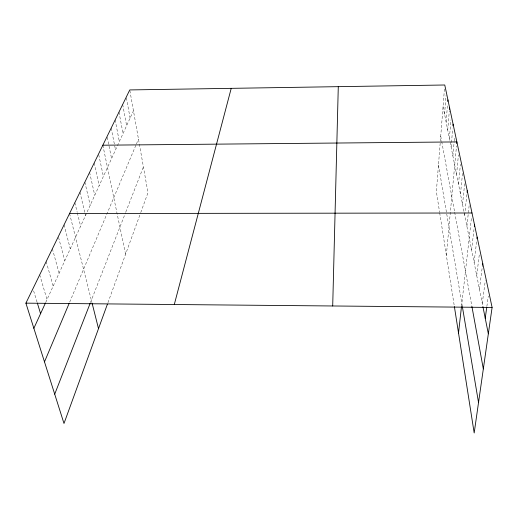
<?xml version="1.0" encoding="UTF-8"?>
<svg xmlns="http://www.w3.org/2000/svg" width="518" height="518" viewBox="0 0 518 518"><rect width="100%" height="100%" fill="white"/><g stroke="black" fill="none" stroke-linecap="round" stroke-linejoin="round"><path stroke-width="0.39" stroke-dasharray="2.59 1.94" d="M444.438 89.012L436.37 191.628L439.581 212.115M444.554 114.213L446.063 95.454M446.108 122.008L447.533 104.636M447.714 130.063L449.326 110.923M449.378 138.39L450.971 119.865M451.094 147.008L452.687 128.937M452.868 155.924L454.163 141.641M454.234 140.851L454.519 137.671M446.354 255.348L456.494 145.927M456.565 174.449L458.424 154.888M458.482 184.071L460.411 164.316M460.47 194.043L462.548 173.297M462.529 204.383L464.698 183.333M464.672 215.119L466.841 194.651M466.893 226.262L469.23 204.817M461.48 306.656L471.548 217.003M471.607 249.909L473.97 229.526M474.112 262.458L476.664 241.103M476.715 275.537L479.48 253.192M479.435 289.173L482.53 264.976M482.271 303.406L485.295 280.581M486.868 306.371L488.286 296.063M107.945 302.693L140.501 213.254M140.754 212.542L147.98 192.702L129.895 90.708M90.488 302.493L125.511 212.762M125.783 212.063L143.408 166.919M69.69 302.136L136.143 144.619M136.435 143.926L138.474 139.089M45.72 302.402L117.113 146.458M117.431 145.759L133.45 110.761M33.644 290.948L37.108 302.292M39.705 274.818L47.008 299.592M46.173 261.538L53.173 286.111M52.376 248.802L59.097 273.174M58.54 237.354L64.789 260.742M64.057 224.825L70.26 248.789M69.554 213.533L91.939 302.518M74.851 202.661L77.15 212.082M77.344 212.866L80.601 226.204M79.947 192.197L85.489 215.533M84.861 182.116L90.203 205.238M89.595 172.39L94.749 195.299M94.166 163.008L99.139 185.709M98.744 154.727L103.386 176.444M102.836 145.202L125.576 254.254M107.239 137.283L111.571 158.56M443.052 106.663L482.899 306.533M111.182 128.076L115.52 149.935M115.145 119.943L119.341 141.589M118.978 112.076L123.038 133.514M122.688 104.455L126.619 125.686M440.734 136.079L441.595 140.779M441.737 141.556L454.526 211.467M454.668 212.231L471.924 306.559M126.424 97.857L130.089 118.11M438.468 164.938L462.36 306.643M439.691 212.846L454.383 306.598"/><path stroke-width="0.78" d="M332.705 305.976L338.286 86.668M447.798 101.483L447.928 99.903M449.456 109.33L449.592 107.738M452.965 125.796L453.101 124.223M456.721 143.518L456.87 141.919L102.836 145.202M467.087 192.295L467.255 190.721M458.521 332.996L461.48 306.656M474.333 226.392L474.514 224.825M476.948 238.727L477.136 237.147M482.53 264.976L482.731 263.416M485.236 318.272L486.765 307.168M107.414 304.157L63.992 423.471L25.9 303.153L129.759 89.931L444.755 84.997L492.1 307.446L474.184 433.003L454.383 306.598M174.294 304.519L231.222 88.345M54.714 394.153L90.197 303.237M44.49 361.868L69.056 303.626M33.864 328.302L45.396 303.101M69.554 213.533L471.995 212.995M25.9 303.153L492.1 307.446M37.341 303.049L40.572 313.643M92.126 303.276L98.504 328.639M482.899 306.533L488.338 333.819M471.924 306.559L483.326 368.92M462.36 306.643L478.528 402.557"/></g></svg>
